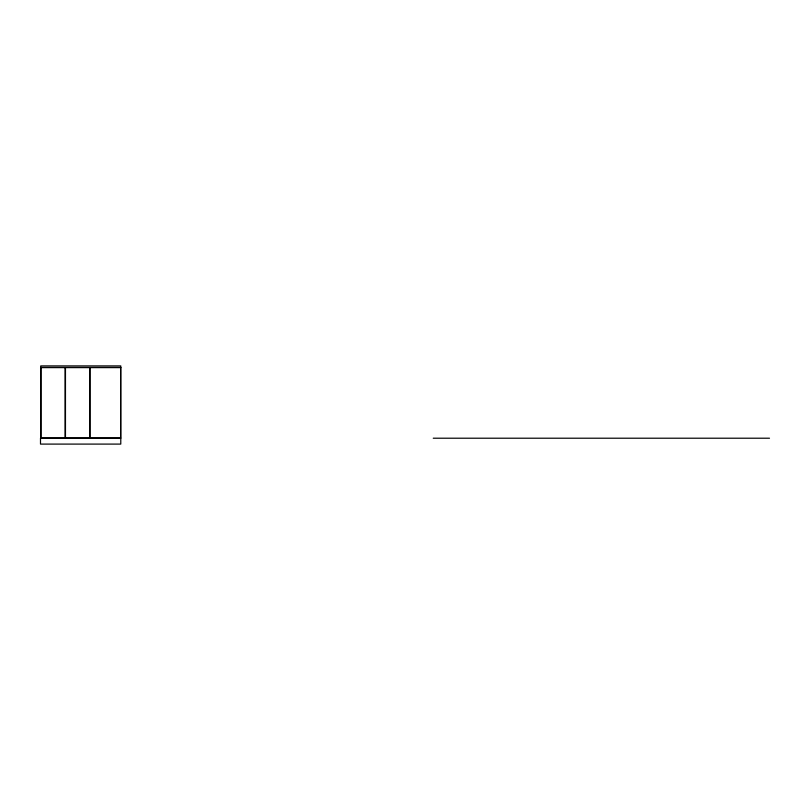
<?xml version="1.0" encoding="UTF-8"?>
<svg xmlns="http://www.w3.org/2000/svg" width="810" height="810" viewBox="0 0 810 810"><rect width="100%" height="100%" fill="white"/><g stroke="black" fill="none" stroke-linecap="round" stroke-linejoin="round"><path stroke-width="1.21" d="M40.753 367.426L120.781 367.426M120.781 438.21L40.5 438.21L40.5 444.093L120.781 444.093L120.781 365.907L40.753 365.907L40.753 438.21M433.249 438.21L769.5 438.21M65.134 367.588L40.925 367.588L40.925 438.038L65.134 438.038L65.134 367.588M89.677 367.588L65.468 367.588L65.468 438.038L89.677 438.038L89.677 367.588M120.609 367.588L90.011 367.588L90.011 438.038L120.609 438.038L120.609 367.588"/></g></svg>
